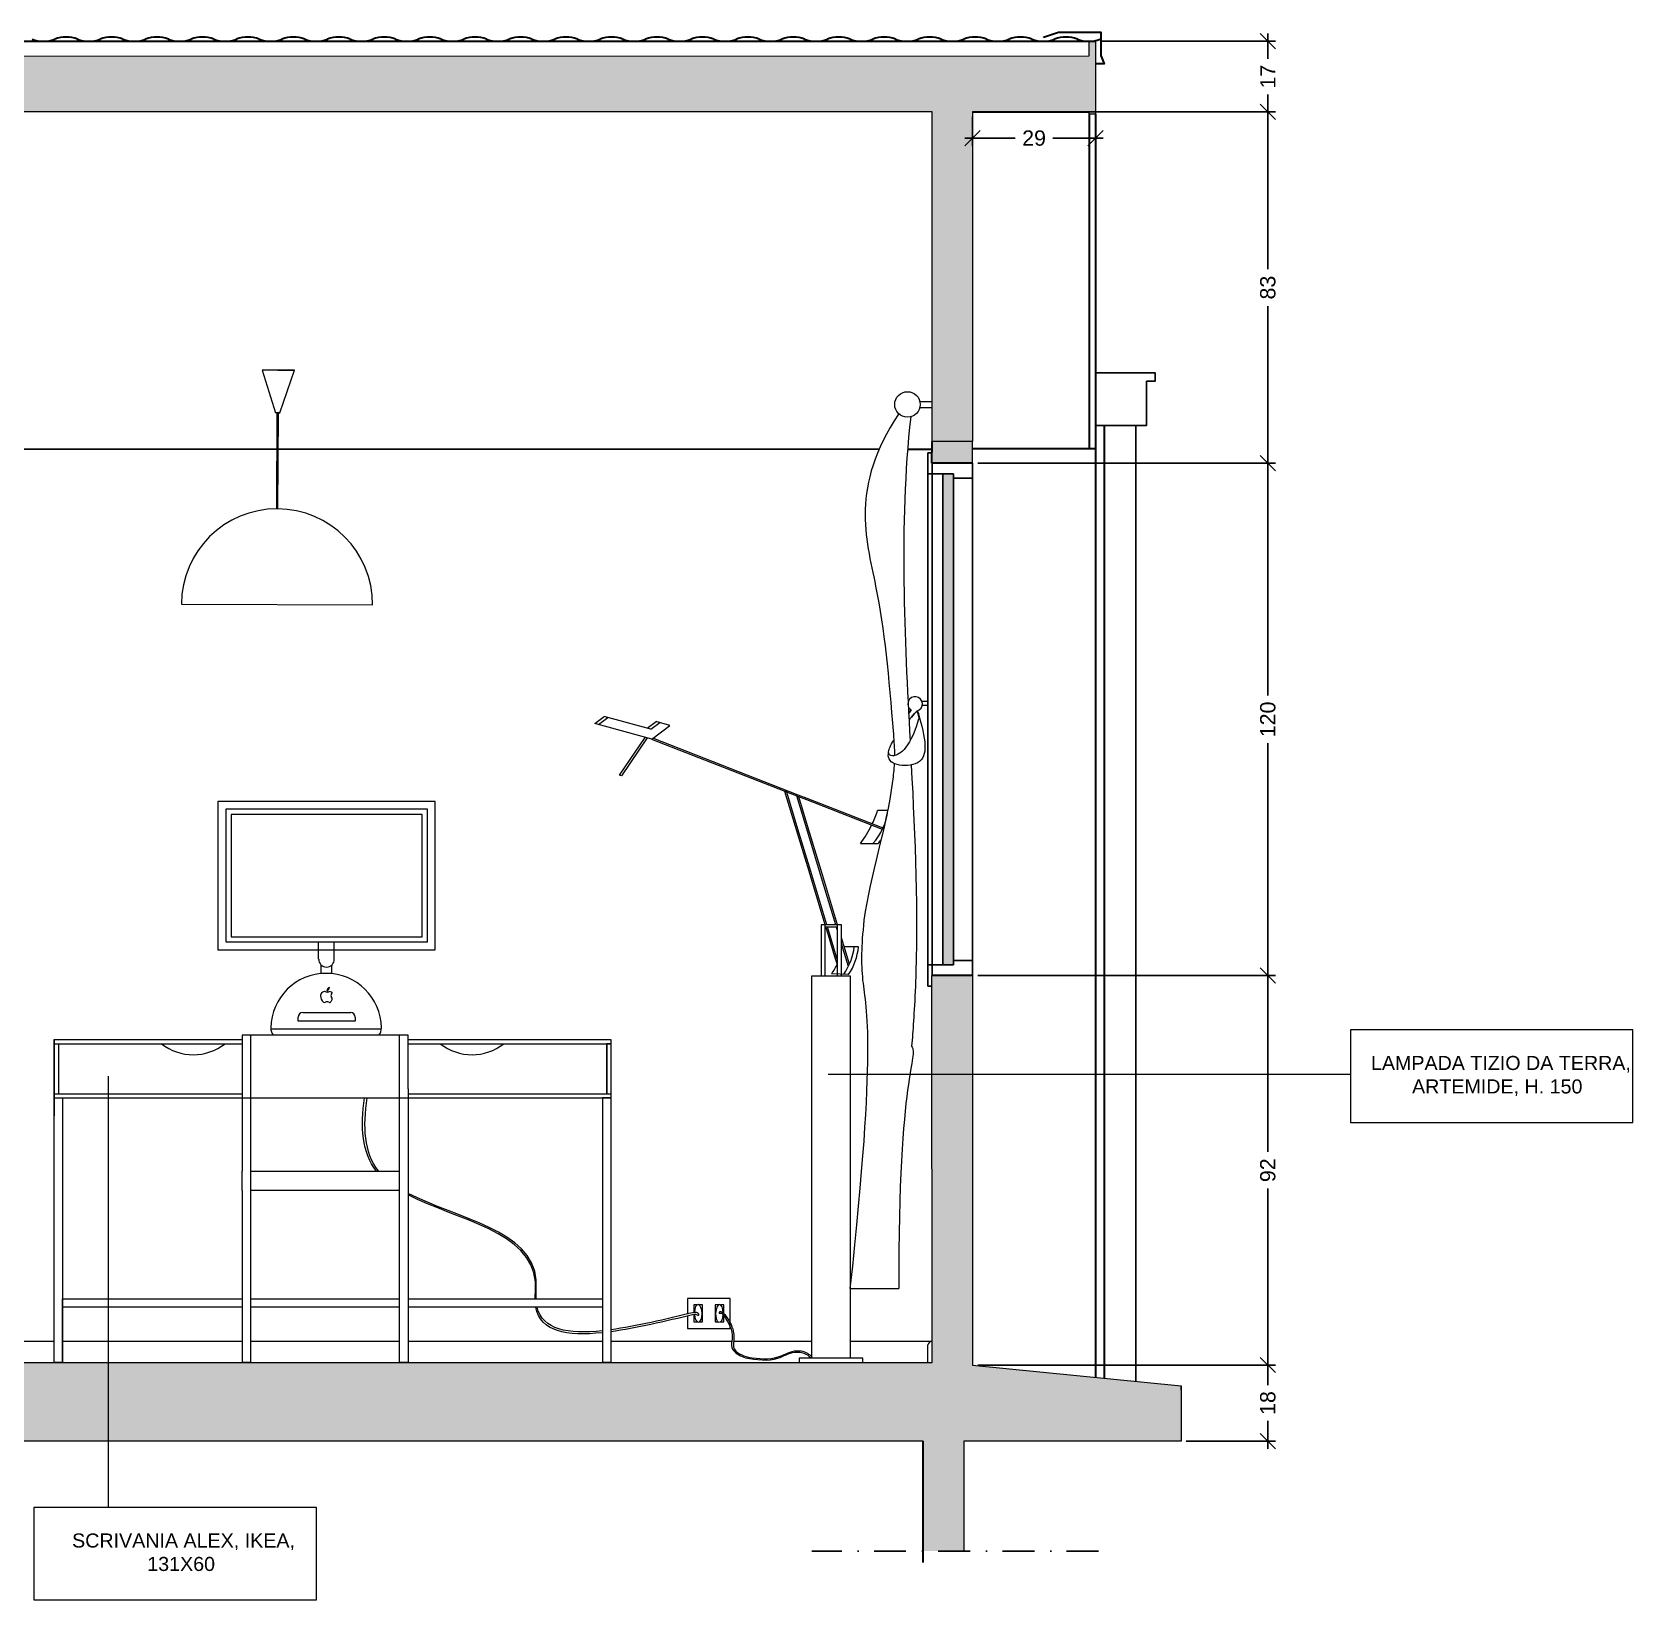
# Model space of a CAD drawing. Header units: inches. Extents: x 510 to 1880, y -819 to 1123.
# Drawn here: x 1503.7 to 1880.4, y -731.8 to -362.9 of the extents above; entities that cross this region are included whole.
import ezdxf

# ---------------------------------------------------------------- set-up
doc = ezdxf.new("R2010")
doc.units = ezdxf.units.IN
doc.header["$MEASUREMENT"] = 0
doc.linetypes.add('DASHDOT', pattern=[1, 0.5, -0.25, 0, -0.25])
for name, color, linetype, lineweight in [('A-ANNO-DIMS', 3, 'Continuous', 18), ('A-ANNO-SYMB', 3, 'Continuous', 18), ('A-DETL-MBND', 3, 'Continuous', 18), ('A-ELEV-MBE2', 4, 'Continuous', 25), ('A-FURN', 8, 'Continuous', 18), ('A-SECT-MCUT', 7, 'Continuous', 35)]:
    doc.layers.add(name, color=color, linetype=linetype, lineweight=lineweight)
doc.layers.add('MURATURA', color=170, linetype='Continuous')
doc.layers.add('TRATTEGGIO', color=32, linetype='Continuous')
doc.styles.add('ARIAL', font='Arial.ttf')
doc.styles.get("Standard").update_dxf_attribs({"font": 'Arial.ttf'})
doc.dimstyles.new('TICK_36', dxfattribs={"dimtxt": 3.6, "dimasz": 3.6, "dimexe": 1.8, "dimexo": 1.2, "dimgap": 1.8, "dimtad": 0, "dimdec": 0, "dimzin": 0, "dimdsep": 46, "dimtxsty": 'ARIAL', "dimblk": 'OBLIQUE', "dimcen": 1.8, "dimdle": 1.8, "dimclrd": 256, "dimclrt": 256, "dimadec": 0, "dimazin": 0, "dimtfac": 1, "dimtdec": 0, "dimtmove": 1, "dimatfit": 3, "dimldrblk": 'OPEN90', "dimfxl": 1, "dimtfill": 1, "dimtolj": 1, "dimtzin": 0, "dimarcsym": 0})

# ---------------------------------------------------------------- blocks, each defined once
blk = doc.blocks.new('_Oblique')
at = {"color": 0, "linetype": 'ByBlock', "lineweight": -2}
blk.add_line((-0.5, -0.5), (0.5, 0.5), dxfattribs=at)
blk = doc.blocks.new('*D43')
at = {"layer": 'A-ANNO-DIMS', "color": 0, "lineweight": -2, "transparency": 16777216}
for p, q in [((1726.22, -676.54), (1796.28, -676.54)), ((1775.26, -694.44), (1796.28, -694.44))]:
    blk.add_line(p, q, dxfattribs=at)
at = {"layer": 'A-ANNO-DIMS', "lineweight": -2, "transparency": 16777216}
for p, q in [((1794.48, -674.74), (1794.48, -681.28)), ((1794.48, -696.24), (1794.48, -689.7))]:
    blk.add_line(p, q, dxfattribs=at)
at = {"layer": 'Defpoints', "color": 0, "transparency": 16777216}
for p in [(1725.02, -676.54), (1794.48, -676.54), (1774.06, -694.44)]:
    blk.add_point(p, dxfattribs=at)
at = {"layer": 'A-ANNO-DIMS', "lineweight": -2, "transparency": 16777216, "xscale": 3.6, "yscale": 3.6, "zscale": 3.6}
for p, rotation in [((1794.48, -676.54), 90), ((1794.48, -694.44), 270)]:
    blk.add_blockref('_Oblique', p, dxfattribs=dict(at, rotation=rotation))
at = {"layer": 'A-ANNO-DIMS', "transparency": 16777216, "insert": (1794.48, -685.49), "char_height": 3.6, "attachment_point": 5, "rotation": 90, "style": 'ARIAL', "bg_fill": 3, "box_fill_scale": 1.25, "bg_fill_color": 256, "bg_fill_true_color": 13158600, "bg_fill_transparency": 0}
blk.add_mtext('\\A1;18', dxfattribs=at)
blk = doc.blocks.new('_Open90')
at = {"color": 0, "linetype": 'ByBlock', "lineweight": -2}
for p, q in [((0, 0), (-1, 0)), ((-0.5, 0.5), (0, 0)), ((0, 0), (-0.5, -0.5))]:
    blk.add_line(p, q, dxfattribs=at)
blk = doc.blocks.new('*D44')
at = {"layer": 'A-ANNO-DIMS', "lineweight": -2, "transparency": 16777216}
for p, q in [((1794.48, -583.08), (1794.48, -626.38)), ((1794.48, -678.34), (1794.48, -635.04))]:
    blk.add_line(p, q, dxfattribs=at)
at = {"layer": 'A-ANNO-DIMS', "color": 0, "lineweight": -2, "transparency": 16777216}
for p, q in [((1726.22, -584.88), (1796.28, -584.88)), ((1726.22, -676.54), (1796.28, -676.54))]:
    blk.add_line(p, q, dxfattribs=at)
at = {"layer": 'Defpoints', "color": 0, "transparency": 16777216}
for p in [(1725.02, -584.88), (1794.48, -584.88), (1725.02, -676.54)]:
    blk.add_point(p, dxfattribs=at)
at = {"layer": 'A-ANNO-DIMS', "lineweight": -2, "transparency": 16777216, "xscale": 3.6, "yscale": 3.6, "zscale": 3.6}
for p, rotation in [((1794.48, -584.88), 90), ((1794.48, -676.54), 270)]:
    blk.add_blockref('_Oblique', p, dxfattribs=dict(at, rotation=rotation))
at = {"layer": 'A-ANNO-DIMS', "transparency": 16777216, "insert": (1794.48, -630.71), "char_height": 3.6, "attachment_point": 5, "rotation": 90, "style": 'ARIAL', "bg_fill": 3, "box_fill_scale": 1.25, "bg_fill_color": 256, "bg_fill_true_color": 13158600, "bg_fill_transparency": 0}
blk.add_mtext('\\A1;92', dxfattribs=at)
blk = doc.blocks.new('*D45')
at = {"layer": 'A-ANNO-DIMS', "lineweight": -2, "transparency": 16777216}
for p, q in [((1794.48, -462.59), (1794.48, -519.03)), ((1794.48, -586.68), (1794.48, -530.24))]:
    blk.add_line(p, q, dxfattribs=at)
at = {"layer": 'A-ANNO-DIMS', "color": 0, "lineweight": -2, "transparency": 16777216}
for p, q in [((1726.22, -464.39), (1796.28, -464.39)), ((1726.22, -584.88), (1796.28, -584.88))]:
    blk.add_line(p, q, dxfattribs=at)
at = {"layer": 'Defpoints', "color": 0, "transparency": 16777216}
for p in [(1725.02, -464.39), (1725.02, -584.88), (1794.48, -584.88)]:
    blk.add_point(p, dxfattribs=at)
at = {"layer": 'A-ANNO-DIMS', "lineweight": -2, "transparency": 16777216, "xscale": 3.6, "yscale": 3.6, "zscale": 3.6}
for p, rotation in [((1794.48, -464.39), 90), ((1794.48, -584.88), 270)]:
    blk.add_blockref('_Oblique', p, dxfattribs=dict(at, rotation=rotation))
at = {"layer": 'A-ANNO-DIMS', "transparency": 16777216, "insert": (1794.48, -524.64), "char_height": 3.6, "attachment_point": 5, "rotation": 90, "style": 'ARIAL', "bg_fill": 3, "box_fill_scale": 1.25, "bg_fill_color": 256, "bg_fill_true_color": 13158600, "bg_fill_transparency": 0}
blk.add_mtext('\\A1;120', dxfattribs=at)
blk = doc.blocks.new('*D46')
at = {"layer": 'A-ANNO-DIMS', "lineweight": -2, "transparency": 16777216}
for p, q in [((1794.48, -379.91), (1794.48, -418.7)), ((1794.48, -466.19), (1794.48, -427.41))]:
    blk.add_line(p, q, dxfattribs=at)
at = {"layer": 'A-ANNO-DIMS', "color": 0, "lineweight": -2, "transparency": 16777216}
for p, q in [((1726.22, -381.71), (1796.28, -381.71)), ((1726.22, -464.39), (1796.28, -464.39))]:
    blk.add_line(p, q, dxfattribs=at)
at = {"layer": 'Defpoints', "color": 0, "transparency": 16777216}
for p in [(1725.02, -381.71), (1794.48, -381.71), (1725.02, -464.39)]:
    blk.add_point(p, dxfattribs=at)
at = {"layer": 'A-ANNO-DIMS', "lineweight": -2, "transparency": 16777216, "xscale": 3.6, "yscale": 3.6, "zscale": 3.6}
for p, rotation in [((1794.48, -381.71), 90), ((1794.48, -464.39), 270)]:
    blk.add_blockref('_Oblique', p, dxfattribs=dict(at, rotation=rotation))
at = {"layer": 'A-ANNO-DIMS', "transparency": 16777216, "insert": (1794.48, -423.05), "char_height": 3.6, "attachment_point": 5, "rotation": 90, "style": 'ARIAL', "bg_fill": 3, "box_fill_scale": 1.25, "bg_fill_color": 256, "bg_fill_true_color": 13158600, "bg_fill_transparency": 0}
blk.add_mtext('\\A1;83', dxfattribs=at)
blk = doc.blocks.new('*D47')
at = {"layer": 'A-ANNO-DIMS', "color": 0, "lineweight": -2, "transparency": 16777216}
for p, q in [((1755.14, -365.1), (1796.28, -365.1)), ((1755.14, -381.71), (1796.28, -381.71))]:
    blk.add_line(p, q, dxfattribs=at)
at = {"layer": 'A-ANNO-DIMS', "lineweight": -2, "transparency": 16777216}
for p, q in [((1794.48, -363.3), (1794.48, -369.2)), ((1794.48, -383.51), (1794.48, -377.61))]:
    blk.add_line(p, q, dxfattribs=at)
at = {"layer": 'Defpoints', "color": 0, "transparency": 16777216}
for p in [(1753.94, -365.1), (1794.48, -365.1), (1753.94, -381.71)]:
    blk.add_point(p, dxfattribs=at)
at = {"layer": 'A-ANNO-DIMS', "lineweight": -2, "transparency": 16777216, "xscale": 3.6, "yscale": 3.6, "zscale": 3.6}
for p, rotation in [((1794.48, -365.1), 90), ((1794.48, -381.71), 270)]:
    blk.add_blockref('_Oblique', p, dxfattribs=dict(at, rotation=rotation))
at = {"layer": 'A-ANNO-DIMS', "transparency": 16777216, "insert": (1794.48, -373.41), "char_height": 3.6, "attachment_point": 5, "rotation": 90, "style": 'ARIAL', "bg_fill": 3, "box_fill_scale": 1.25, "bg_fill_color": 256, "bg_fill_true_color": 13158600, "bg_fill_transparency": 0}
blk.add_mtext('\\A1;17', dxfattribs=at)
blk = doc.blocks.new('*D48')
at = {"layer": 'A-ANNO-DIMS', "color": 0, "lineweight": -2, "transparency": 16777216}
for p, q in [((1725.02, -382.91), (1725.02, -389.69)), ((1753.94, -383.41), (1753.94, -389.69))]:
    blk.add_line(p, q, dxfattribs=at)
at = {"layer": 'A-ANNO-DIMS', "lineweight": -2, "transparency": 16777216}
for p, q in [((1723.22, -387.89), (1735.05, -387.89)), ((1755.74, -387.89), (1743.91, -387.89))]:
    blk.add_line(p, q, dxfattribs=at)
at = {"layer": 'Defpoints', "color": 0, "transparency": 16777216}
for p in [(1725.02, -381.71), (1753.94, -382.21), (1725.02, -387.89)]:
    blk.add_point(p, dxfattribs=at)
at = {"layer": 'A-ANNO-DIMS', "lineweight": -2, "transparency": 16777216, "xscale": 3.6, "yscale": 3.6, "zscale": 3.6, "rotation": 180}
blk.add_blockref('_Oblique', (1725.02, -387.89), dxfattribs=at)
at = {"layer": 'A-ANNO-DIMS', "lineweight": -2, "transparency": 16777216, "xscale": 3.6, "yscale": 3.6, "zscale": 3.6}
blk.add_blockref('_Oblique', (1753.94, -387.89), dxfattribs=at)
at = {"layer": 'A-ANNO-DIMS', "transparency": 16777216, "insert": (1739.48, -387.89), "char_height": 3.6, "attachment_point": 5, "style": 'ARIAL', "bg_fill": 3, "box_fill_scale": 1.25, "bg_fill_color": 256, "bg_fill_true_color": 13158600, "bg_fill_transparency": 0}
blk.add_mtext('\\A1;29', dxfattribs=at)

msp = doc.modelspace()

# ---------------------------------------------------------------- hatches: boundary and pattern name
h = msp.add_hatch()
h.set_pattern_fill('AR-SAND', color=5)
h.set_pattern_definition([(37.5, (877.6604, -1028.5724), (-0.0629934, 1.9268238), [0, -1.52, 0, -1.7, 0, -1.625]), (7.5, (877.6604, -1028.5724), (1.769777, 2.822146), [0, -0.82, 0, -1.37, 0, -0.525]), (327.5, (876.4304, -1028.5724), (3.114142, 0.005659), [0, -0.5, 0, -1.8, 0, -2.35]), (317.5, (876.4304, -1028.5724), (3.0061266, 0.8776756), [0, -0.25, 0, -1.18, 0, -1.35])])
h.paths.add_polyline_path([(1718, -466.89), (1720.52, -466.89), (1720.52, -467.89), (1720.52, -581.38), (1720.52, -582.38), (1718, -582.38)])
at = {"layer": 'A-DETL-MBND'}
h = msp.add_hatch(color=5, dxfattribs=at)
h.dxf.hatch_style = 1
h.paths.add_polyline_path([(1725.02, -459.27), (1715.51, -459.27), (1715.41, -464.39), (1725.02, -464.39)])
at = {"layer": 'MURATURA'}
h = msp.add_hatch(color=5, dxfattribs=at)
h.dxf.hatch_style = 1
h.paths.add_polyline_path([(1753.94, -365.1), (1752.44, -365.1), (1752.44, -368.5), (1285.11, -368.63), (1285.11, -381.71), (1305.36, -381.71), (1305.36, -675.94), (1285.11, -675.94), (1285.11, -694.46), (1713.41, -694.46), (1713.41, -720.32), (1722.92, -720.32), (1722.92, -694.46), (1774.06, -694.44), (1774.06, -681.44), (1725.02, -676.54), (1725.02, -584.88), (1715.41, -584.89), (1715.51, -675.94), (1592.2, -675.94), (1592.2, -675.95), (1590.19, -675.95), (1555.2, -675.95), (1555.2, -675.95), (1553.2, -675.95), (1315.86, -675.94), (1315.86, -381.71), (1380.05, -381.71), (1715.51, -381.71), (1715.51, -459.27), (1725.02, -459.27), (1725.02, -381.71), (1752.44, -381.71), (1752.44, -382.21), (1753.94, -382.21)])

# ---------------------------------------------------------------- linework, layer by layer
at = {"color": 2}
for p, q in [((1715.51, -582.38), (1714.51, -582.38)), ((1714.51, -582.38), (1714.51, -587.38)), ((1715.51, -587.38), (1714.51, -587.38))]:
    msp.add_line(p, q, dxfattribs=at)
for p, q in [((1508.92, -675.94), (1510.92, -675.94)), ((1553.2, -675.95), (1555.2, -675.95)), ((1592.2, -675.95), (1590.19, -675.95)), ((1637.92, -675.94), (1639.92, -675.94))]:
    msp.add_line(p, q)
at = {"color": 252}
for points in [[(1709.97, -523.29), (1710.16, -523), (1710.35, -522.72), (1710.55, -522.42)], [(1710.05, -524.77), (1710.15, -524.65), (1710.25, -524.54), (1711.95, -522.65)], [(1711.95, -522.69), (1711.96, -522.69), (1711.96, -522.68), (1711.96, -522.68)], [(1711.99, -522.64), (1712.12, -523.1), (1712.25, -523.56), (1712.35, -524.02)], [(1712.03, -522.63), (1712.18, -523.09), (1712.33, -523.56), (1712.47, -524.02)]]:
    msp.add_open_spline(points, degree=3, dxfattribs=at)
at = {"layer": 'A-ANNO-SYMB', "color": 3}
msp.add_line((1521.71, -710.04), (1521.71, -608.57), dxfattribs=at)
at = {"layer": 'A-ANNO-SYMB', "color": 6}
for points in [[(1813.94, -619.47), (1880.39, -619.47), (1880.39, -597.69), (1813.94, -597.69)], [(1504.16, -731.82), (1570.62, -731.82), (1570.62, -710.04), (1504.16, -710.04)]]:
    msp.add_lwpolyline(points, close=True, dxfattribs=at)
at = {"layer": 'A-DETL-MBND', "color": 0}
msp.add_line((1774.06, -682.45), (1774.06, -681.44), dxfattribs=at)
at = {"layer": 'A-DETL-MBND', "color": 1}
for points in [[(1285.25, -368.63), (1752.44, -368.5), (1752.44, -365.1), (1753.94, -365.1), (1753.94, -382.21), (1752.44, -382.21), (1752.44, -381.71), (1725.02, -381.71), (1725.02, -459.27), (1715.51, -459.27), (1715.41, -464.39), (1725.02, -464.39), (1725.02, -459.27), (1715.51, -459.27), (1715.51, -381.71), (1380.05, -381.71)], [(1315.86, -675.94), (1715.51, -675.94), (1715.51, -675.94), (1715.41, -584.89), (1725.02, -584.88), (1725.02, -676.54), (1774.06, -681.44), (1774.06, -694.44), (1722.92, -694.46), (1722.92, -720.32)], [(1713.41, -720.32), (1713.41, -694.46), (1285.11, -694.46)]]:
    msp.add_lwpolyline(points, dxfattribs=at)
at = {"layer": 'A-DETL-MBND', "color": 0}
msp.add_lwpolyline([(1716.51, -459.27), (1715.51, -459.27)], dxfattribs=at)
at = {"layer": 'A-ELEV-MBE2', "color": 2}
for p, q in [((1715.51, -461.89), (1714.51, -461.89)), ((1714.51, -461.89), (1714.51, -466.89)), ((1714.51, -466.89), (1715.51, -466.89)), ((1714.51, -524.02), (1714.51, -466.89)), ((1715.51, -464.39), (1715.51, -584.88)), ((1725.02, -464.39), (1725.02, -584.88)), ((1714.51, -582.38), (1714.51, -524.02))]:
    msp.add_line(p, q, dxfattribs=at)
at = {"layer": 'A-ELEV-MBE2', "color": 6}
for p, q in [((1715.51, -466.89), (1720.52, -466.89)), ((1718, -466.89), (1718, -582.38)), ((1720.52, -466.89), (1720.52, -467.89)), ((1720.52, -467.89), (1725.02, -467.9)), ((1720.52, -467.89), (1720.52, -581.38)), ((1715.51, -582.38), (1720.52, -582.38)), ((1720.52, -582.38), (1720.52, -581.38)), ((1720.52, -581.38), (1725.02, -581.38))]:
    msp.add_line(p, q, dxfattribs=at)
for points in [[(1753.94, -443.08), (1767.95, -443.08), (1767.95, -445.09), (1765.95, -445.09), (1765.95, -455.47), (1753.94, -455.47)], [(1763.45, -680.38), (1763.45, -455.47)]]:
    msp.add_lwpolyline(points, dxfattribs=at)
at = {"layer": 'A-FURN', "color": 252}
for p, q in [((1565.45, -442.51), (1557.9, -442.49)), ((1557.9, -442.49), (1561.01, -452.49)), ((1561.57, -442.5), (1565.45, -442.51)), ((1562.05, -452.5), (1565.45, -442.51)), ((1561.53, -452.5), (1561.01, -452.49)), ((1561.29, -475.1), (1561.38, -452.5)), ((1561.53, -452.5), (1562.05, -452.5)), ((1562.05, -452.5), (1561.53, -452.5)), ((1561.59, -475.1), (1561.68, -452.5)), ((1538.86, -497.52), (1583.86, -497.68)), ((1713.07, -520.34), (1714.51, -520.34)), ((1714.51, -521.34), (1713.17, -521.34)), ((1636.14, -525.63), (1638.33, -523.99)), ((1649.51, -529.27), (1636.14, -525.63)), ((1636.97, -525.86), (1639.16, -524.21)), ((1649.28, -526.97), (1638.33, -523.99)), ((1648.45, -526.74), (1650.58, -525.14)), ((1649.28, -526.97), (1651.39, -525.38)), ((1649.51, -529.27), (1653.75, -526.09)), ((1653.75, -526.09), (1650.58, -525.14)), ((1641.95, -537.73), (1648.01, -528.87)), ((1648.47, -528.99), (1642.42, -537.89)), ((1684.12, -542.84), (1649.57, -529.35)), ((1684.01, -542.43), (1649.8, -529.07)), ((1642.42, -537.89), (1641.95, -537.73)), ((1685.01, -555.25), (1680.87, -541.57)), ((1683.93, -550.5), (1681.28, -541.73)), ((1686.23, -551.19), (1683.65, -542.66)), ((1686.11, -543.25), (1684.01, -542.43)), ((1686.44, -550.5), (1684.12, -542.84)), ((1686.01, -543.58), (1684.14, -542.85)), ((1703.8, -550.51), (1686.01, -543.58)), ((1703.94, -550.21), (1686.11, -543.25)), ((1705.1, -546.07), (1702.67, -546.07)), ((1686.94, -560.46), (1683.93, -550.5)), ((1689.24, -561.12), (1686.23, -551.19)), ((1689.68, -561.25), (1686.44, -550.5)), ((1686.55, -560.35), (1685.01, -555.25)), ((1698.61, -553.87), (1702.8, -553.86)), ((1686.96, -561.7), (1686.55, -560.35)), ((1690.02, -570.63), (1686.94, -560.46)), ((1692.81, -572.94), (1689.24, -561.12)), ((1690.36, -572.95), (1686.96, -561.7)), ((1693.22, -572.96), (1689.68, -561.25)), ((1690.72, -572.94), (1690.02, -570.63)), ((1689.36, -572.94), (1689.36, -584.94)), ((1693.18, -572.94), (1689.36, -572.94)), ((1690.36, -582.94), (1690.36, -572.95)), ((1690.36, -573.44), (1693.18, -573.44)), ((1691.1, -575.39), (1690.51, -573.44)), ((1693.03, -580.59), (1690.87, -573.44)), ((1692.64, -580.48), (1691.1, -575.39)), ((1693.18, -574.14), (1692.97, -573.44)), ((1693.04, -572.94), (1693.04, -572.94)), ((1694.18, -572.94), (1693.18, -572.94)), ((1693.18, -572.94), (1693.18, -584.94)), ((1694.18, -584.94), (1694.18, -572.94)), ((1694.18, -572.94), (1694.18, -572.94)), ((1696.05, -582.22), (1694.18, -576.03)), ((1695.79, -582.77), (1694.18, -577.45)), ((1694.39, -578.16), (1694.27, -578.16)), ((1698.16, -578.16), (1694.82, -578.16)), ((1690.36, -584.94), (1690.36, -582.94)), ((1693.18, -582.13), (1692.64, -580.48)), ((1693.18, -581.07), (1693.03, -580.59)), ((1687.18, -585.84), (1687.18, -584.94)), ((1687.18, -584.94), (1696.18, -584.94)), ((1687.18, -660.94), (1687.18, -585.84)), ((1695.85, -584.66), (1691.85, -584.47)), ((1696.18, -584.94), (1696.18, -660.94)), ((1508.92, -599.94), (1553.2, -599.94)), ((1508.92, -675.94), (1508.92, -599.94)), ((1508.92, -599.94), (1508.92, -617.94)), ((1508.92, -599.94), (1508.92, -600.94)), ((1508.92, -600.94), (1553.2, -600.94)), ((1509.91, -600.94), (1509.91, -612.71)), ((1509.91, -600.94), (1553.2, -600.94)), ((1534.16, -600.94), (1549.16, -600.94)), ((1592.2, -598.95), (1553.2, -598.95)), ((1553.2, -598.95), (1553.2, -611.58)), ((1555.2, -635.46), (1555.2, -598.95)), ((1590.19, -635.46), (1590.19, -598.95)), ((1592.2, -611.58), (1592.2, -598.95)), ((1592.2, -599.94), (1639.92, -599.94)), ((1592.2, -600.94), (1639.92, -600.94)), ((1639.92, -600.94), (1638.92, -600.94)), ((1638.92, -600.94), (1638.92, -612.71)), ((1638.92, -612.71), (1638.92, -600.94)), ((1639.92, -599.94), (1639.92, -599.94)), ((1639.92, -599.94), (1639.92, -675.94)), ((1508.92, -613.71), (1508.92, -612.71)), ((1508.92, -612.71), (1553.2, -612.71)), ((1508.92, -613.71), (1639.92, -613.71)), ((1508.92, -613.71), (1510.92, -613.71)), ((1510.92, -613.71), (1510.92, -675.94)), ((1553.2, -611.58), (1553.2, -630.95)), ((1555.2, -630.95), (1555.2, -611.58)), ((1590.19, -630.95), (1590.19, -611.58)), ((1592.2, -611.58), (1592.2, -630.95)), ((1592.2, -612.71), (1639.92, -612.71)), ((1639.92, -613.71), (1637.92, -613.71)), ((1637.92, -613.71), (1637.92, -675.94)), ((1553.2, -635.46), (1553.2, -630.95)), ((1555.2, -630.95), (1590.19, -630.95)), ((1592.2, -630.95), (1592.2, -635.46)), ((1553.2, -635.46), (1553.2, -675.95)), ((1590.19, -635.46), (1555.2, -635.46)), ((1555.2, -675.95), (1555.2, -635.46)), ((1590.19, -675.95), (1590.19, -635.46)), ((1592.2, -635.46), (1592.2, -675.95)), ((1696.17, -658.55), (1707.68, -658.55)), ((1510.92, -675.94), (1510.92, -660.94)), ((1510.92, -660.94), (1553.2, -660.94)), ((1555.2, -660.94), (1590.19, -660.94)), ((1592.2, -660.94), (1637.92, -660.94)), ((1659.46, -662.41), (1659.46, -664.18)), ((1660.16, -662.41), (1659.46, -662.41)), ((1661.46, -662.41), (1660.68, -662.41)), ((1661.46, -666.41), (1661.46, -662.41)), ((1664.46, -662.41), (1664.46, -666.41)), ((1665.24, -662.41), (1664.46, -662.41)), ((1666.46, -662.41), (1665.75, -662.41)), ((1666.46, -664.37), (1666.46, -662.41)), ((1687.18, -674.94), (1687.18, -660.94)), ((1696.18, -660.94), (1696.18, -674.94)), ((1553.2, -662.94), (1510.92, -662.94)), ((1590.19, -662.94), (1555.2, -662.94)), ((1637.92, -662.94), (1592.2, -662.94)), ((1659.46, -664.65), (1659.46, -666.41)), ((1659.46, -666.41), (1660.24, -666.41)), ((1660.76, -666.41), (1661.46, -666.41)), ((1664.46, -666.41), (1665.16, -666.41)), ((1665.68, -666.41), (1666.46, -666.41)), ((1666.46, -666.41), (1666.46, -664.89)), ((1489.86, -670.94), (1508.92, -670.94)), ((1510.92, -670.94), (1553.2, -670.94)), ((1555.2, -670.94), (1590.19, -670.94)), ((1592.2, -670.94), (1637.92, -670.94)), ((1639.92, -670.94), (1668.37, -670.94)), ((1668.78, -670.94), (1687.18, -670.94)), ((1696.18, -670.94), (1715.51, -670.94)), ((1714.51, -675.94), (1714.51, -671.78)), ((1687.18, -674.94), (1684.18, -674.94)), ((1684.18, -674.94), (1684.18, -675.94)), ((1684.18, -675.94), (1696.18, -675.94)), ((1696.18, -674.94), (1687.18, -674.94)), ((1699.18, -674.94), (1696.18, -674.94)), ((1696.18, -675.94), (1699.18, -675.94)), ((1699.18, -675.94), (1699.18, -674.94))]:
    msp.add_line(p, q, dxfattribs=at)
at = {"layer": 'A-FURN', "color": 3}
for p, q in [((1571.15, -581.07), (1571.15, -576.99)), ((1574.84, -581.07), (1574.84, -576.99)), ((1571.77, -584.43), (1571.77, -582.44)), ((1574.23, -584.45), (1574.23, -582.44)), ((1566.33, -595.67), (1566.33, -594.7)), ((1567.4, -593.63), (1578.69, -593.63)), ((1579.77, -594.7), (1579.77, -595.67)), ((1559.88, -597.41), (1585.93, -597.41)), ((1579.77, -595.67), (1566.33, -595.67))]:
    msp.add_line(p, q, dxfattribs=at)
at = {"layer": 'A-FURN'}
msp.add_line((1637.92, -660.94), (1637.92, -662.94), dxfattribs=at)
at = {"layer": 'A-FURN', "color": 6}
for points in [[(1715.51, -451.32), (1712.59, -451.32)], [(1712.62, -449.86), (1715.51, -449.86)]]:
    msp.add_lwpolyline(points, dxfattribs=at)
at = {"layer": 'A-FURN', "color": 3}
msp.add_lwpolyline([(1573, -578.83), (1598.57, -578.83), (1598.57, -543.94), (1547.47, -543.94), (1547.47, -578.83), (1573, -578.83)], dxfattribs=at)
for points in [[(1549.31, -576.99), (1596.73, -576.99), (1596.73, -545.78), (1549.31, -545.78)], [(1550.54, -575.76), (1595.5, -575.76), (1595.5, -547.01), (1550.54, -547.01)]]:
    msp.add_lwpolyline(points, close=True, dxfattribs=at)
at = {"layer": 'A-FURN', "color": 252}
for points in [[(1657.96, -667.91), (1667.96, -667.91), (1667.96, -660.91), (1657.96, -660.91), (1657.96, -663.79)], [(1657.96, -663.79), (1657.96, -664.54)], [(1657.96, -665.01), (1657.96, -667.91)]]:
    msp.add_lwpolyline(points, dxfattribs=at)
at = {"layer": 'A-FURN', "color": 6}
msp.add_circle((1709.69, -450.54), 3, dxfattribs=at)
at = {"layer": 'A-FURN', "color": 252}
msp.add_circle((1681.1, -541.47), 0.0543, dxfattribs=at)
for centre, radius, start, end in [((1561.36, -497.6), 22.5, 359.7882, 179.7882), ((1711.49, -521), 1.71, 285.516, 236.3552), ((1676.69, -537.5), 27.36, 334.6211, 341.746), ((1691.21, -544.4), 14, 317.4193, 353.1491), ((1676.69, -537.5), 27.36, 323.247, 333.9273), ((1692.14, -544.79), 14, 319.6069, 323.9889), ((1680.38, -576.47), 14, 350.3944, 353.068), ((1683.29, -576.47), 14, 324.4622, 353.068), ((1684.22, -576.87), 14, 326.1782, 354.7139), ((1680.38, -576.47), 14, 325.0935, 336.139), ((1541.66, -591.37), 12.16, 231.9139, 308.0861), ((1607.24, -591.37), 12.16, 231.9139, 308.0861), ((1659.7, -665.51), 0.893, 50.6607, 105.7636), ((1659.56, -665.85), 1.7, 58.1955, 90), ((1660.38, -664.62), 0.229, 241.0781, 69.3492), ((1665.63, -664.24), 0.24, 80.8795, 224.1851), ((1665.63, -665.36), 0.962, 42.4862, 100.3466), ((1665.43, -665.89), 1.9, 60.6549, 82.6282), ((1715.51, -671.96), 1.01, 90, 170.2405)]:
    msp.add_arc(centre, radius, start, end, dxfattribs=at)
at = {"layer": 'A-FURN', "color": 3}
for centre, radius, start, end in [((1573, -581.07), 1.84, 180, 0), ((1572.91, -597.41), 13.02, 0.8343, 179.1657), ((1572.55, -589.64), 0.954, 80.2574, 184.2037), ((1573.41, -589.71), 1.82, 178.6935, 231.9072), ((1572.53, -590.92), 0.325, 221.7722, 309.7696), ((1573.13, -587.84), 0.954, 243.9672, 295.5074), ((1573.14, -592.04), 0.954, 66.1326, 114.9269), ((1574.01, -588.58), 0.954, 110.7422, 174.2805), ((1572.72, -587.59), 0.954, 290.7422, 354.2805), ((1573.75, -590.92), 0.325, 228.2601, 339.8029), ((1573.72, -589.64), 0.954, 48.0163, 101.0108), ((1575, -589.64), 0.954, 131.9837, 228.0163), ((1572.52, -589.93), 1.89, 324.2886, 347.1901), ((1567.4, -594.7), 1.07, 90, 180), ((1578.69, -594.7), 1.07, 0, 90), ((1562.57, -597.26), 2.69, 179.1657, 219.1511), ((1583.24, -597.26), 2.69, 320.8489, 0.8343)]:
    msp.add_arc(centre, radius, start, end, dxfattribs=at)
at = {"layer": 'A-FURN', "color": 252}
for centre, major_axis in [((1660.46, -664.41), (0.05, -2.09)), ((1665.46, -664.41), (0.05, 2.09))]:
    msp.add_ellipse(centre, major_axis=major_axis, ratio=0.429278, start_param=4.806767, end_param=10.862666, dxfattribs=at)
for points, knots in [([(1707.55, -452.83), (1696.22, -470.1), (1703.2, -492.21), (1705.4, -515.42), (1706.63, -531.43), (1706.63, -533.16)], [0, 0, 0, 0, 48.4234, 92.114076, 97.24191, 97.24191, 97.24191, 97.24191]), ([(1712.47, -524.02), (1714.21, -530.14), (1714.76, -535.66), (1705.71, -535.58), (1705, -533.45), (1705.26, -532.25)], [3.552311, 3.552311, 3.552311, 3.552311, 14.097571, 18.856827, 24.01992, 24.01992, 24.01992, 24.01992]), ([(1712.35, -524.02), (1712.47, -524.02), (1710.28, -531.91), (1706.08, -533.84), (1705.26, -532.85), (1705.26, -532.25)], [9.035341, 9.035341, 9.035341, 9.035341, 9.37694, 15.375153, 18.494126, 18.494126, 18.494126, 18.494126]), ([(1706.57, -535.03), (1706.49, -536.42), (1705.14, -549.28), (1700.94, -561), (1699.46, -571.84)], [99.081351, 99.081351, 99.081351, 99.081351, 103.152597, 136.432443, 136.432443, 136.432443, 136.432443]), ([(1585.31, -630.95), (1585.29, -630.93), (1581.78, -626.56), (1581.57, -620.44), (1582.57, -613.71)], [87.153658, 87.153658, 87.153658, 87.153658, 87.262375, 105.854373, 105.854373, 105.854373, 105.854373]), ([(1622.31, -660.94), (1622.27, -659.56), (1623.68, -645.01), (1603.63, -642.13), (1592.2, -636.15)], [37.817072, 37.817072, 37.817072, 37.817072, 42.146542, 78.296213, 78.296213, 78.296213, 78.296213]), ([(1622.11, -660.94), (1622.11, -659.67), (1623.27, -645.42), (1603.72, -642.43), (1592.2, -636.52)], [38.448251, 38.448251, 38.448251, 38.448251, 42.349298, 78.440019, 78.440019, 78.440019, 78.440019]), ([(1666.34, -664.71), (1667.49, -666.49), (1669.23, -669.21), (1667.67, -672.84), (1670.5, -674.56), (1671.58, -674.82)], [0, 0, 0, 0, 5.872741, 8.9254, 10.915079, 10.915079, 10.915079, 10.915079]), ([(1671.58, -674.82), (1674.2, -675.27), (1678.28, -675.97), (1682.66, -673.08), (1685.73, -673.7), (1686.75, -674.66), (1687.03, -674.94)], [0, 0, 0, 0, 7.637543, 11.85499, 14.883606, 16.058269, 16.058269, 16.058269, 16.058269]), ([(1672.25, -674.72), (1674.67, -675.04), (1678.49, -675.54), (1682.62, -672.89), (1685.79, -673.26), (1686.86, -674.33), (1687.18, -674.67)], [0, 0, 0, 0, 7.019163, 11.077729, 14.189024, 15.566171, 15.566171, 15.566171, 15.566171])]:
    msp.add_open_spline(points, degree=3, knots=knots, dxfattribs=at)
for points in [[(1710.45, -453.44), (1707.62, -479.44), (1709.05, -505.43), (1710.3, -529.69)], [(1705.26, -532.25), (1705.31, -531.61), (1705.72, -530.67), (1706.41, -529.55)], [(1710.59, -535.34), (1711.48, -552.69), (1712.23, -570.04), (1711.56, -587.38)], [(1699.46, -571.84), (1698.79, -578.34), (1698.74, -581.72), (1699.15, -586.04)], [(1699.15, -586.04), (1699.96, -593.22), (1702.42, -600.79), (1696.17, -658.55)], [(1711.56, -587.38), (1711.24, -594.1), (1710.99, -597.82), (1710.66, -601.54)], [(1710.66, -601.54), (1712.45, -604.1), (1707.36, -607.58), (1707.68, -658.55)], [(1584.78, -630.95), (1581.3, -626.55), (1580.97, -620.47), (1581.92, -613.71)], [(1637.92, -668.94), (1629.51, -669.83), (1623.32, -668.71), (1622.27, -662.94)], [(1637.92, -668.48), (1629.82, -669.33), (1623.81, -668.29), (1622.55, -662.94)], [(1659.56, -664.15), (1652.7, -665.8), (1645.85, -667.44), (1639.92, -668.24)], [(1659.46, -664.65), (1652.64, -666.28), (1645.82, -667.9), (1639.92, -668.7)]]:
    msp.add_open_spline(points, degree=3, dxfattribs=at)
msp.add_spline([(1666.36, -664.23), (1668.58, -668.05), (1668.84, -669.85), (1668.74, -671.58), (1668.79, -672.38), (1670.18, -673.92), (1672.25, -674.72)], degree=3, dxfattribs=at)
at = {"layer": 'A-SECT-MCUT'}
for p, q in [((1725.02, -381.71), (1752.44, -381.71)), ((1715.41, -464.39), (1715.51, -459.27)), ((1725.02, -464.39), (1715.41, -464.39)), ((1725.02, -584.88), (1715.41, -584.89)), ((1713.41, -722.98), (1713.41, -694.46))]:
    msp.add_line(p, q, dxfattribs=at)
at = {"layer": 'A-SECT-MCUT', "color": 252}
msp.add_line((1379.66, -460.95), (1703.03, -461.09), dxfattribs=at)
at = {"layer": 'A-SECT-MCUT', "color": 6}
for p, q in [((1709.73, -461.09), (1715.41, -461.09)), ((1753.94, -460.95), (1725.02, -460.95))]:
    msp.add_line(p, q, dxfattribs=at)
at = {"layer": 'A-SECT-MCUT', "color": 2}
msp.add_line((1753.94, -460.95), (1753.94, -679.43), dxfattribs=at)
for points in [[(1285.11, -365.1), (1753.94, -365.1)], [(1741.72, -364.15), (1741.72, -364.15), (1745.19, -362.92), (1755.19, -362.92), (1755.19, -368.42), (1755.94, -370.42), (1754.19, -370.42)], [(1752.44, -382.21), (1752.44, -460.95)], [(1753.94, -382.21), (1753.94, -460.95)], [(1755.95, -455.47), (1755.95, -679.63)]]:
    msp.add_lwpolyline(points, dxfattribs=at)
for centre, start, end in [((1506.39, -357.78), 248.5813, 291.4187), ((1511.74, -371.41), 68.5813, 111.4187), ((1517.08, -357.78), 248.5813, 291.4187), ((1522.43, -371.41), 68.5813, 111.4187), ((1527.78, -357.78), 248.5813, 291.4187), ((1533.12, -371.41), 68.5813, 111.4187), ((1538.47, -357.78), 248.5813, 291.4187), ((1543.82, -371.41), 68.5813, 111.4187), ((1549.16, -357.78), 248.5813, 291.4187), ((1554.51, -371.41), 68.5813, 111.4187), ((1559.86, -357.78), 248.5813, 291.4187), ((1565.2, -371.41), 68.5813, 111.4187), ((1570.55, -357.78), 248.5813, 291.4187), ((1575.9, -371.41), 68.5813, 111.4187), ((1581.24, -357.78), 248.5813, 291.4187), ((1586.59, -371.41), 68.5813, 111.4187), ((1591.94, -357.78), 248.5813, 291.4187), ((1597.28, -371.41), 68.5813, 111.4187), ((1602.63, -357.78), 248.5813, 291.4187), ((1607.98, -371.41), 68.5813, 111.4187), ((1613.32, -357.78), 248.5813, 291.4187), ((1618.67, -371.41), 68.5813, 111.4187), ((1624.02, -357.78), 248.5813, 291.4187), ((1629.36, -371.41), 68.5813, 111.4187), ((1634.71, -357.78), 248.5813, 291.4187), ((1640.06, -371.41), 68.5813, 111.4187), ((1645.4, -357.78), 248.5813, 291.4187), ((1650.75, -371.41), 68.5813, 111.4187), ((1656.1, -357.78), 248.5813, 291.4187), ((1661.44, -371.41), 68.5813, 111.4187), ((1666.79, -357.78), 248.5813, 291.4187), ((1672.13, -371.41), 68.5813, 111.4187), ((1677.48, -357.78), 248.5813, 291.4187), ((1682.83, -371.41), 68.5813, 111.4187), ((1688.17, -357.78), 248.5813, 291.4187), ((1693.52, -371.41), 68.5813, 111.4187), ((1698.87, -357.78), 248.5813, 291.4187), ((1704.21, -371.41), 68.5813, 111.4187), ((1709.56, -357.78), 248.5813, 291.4187), ((1714.91, -371.41), 68.5813, 111.4187), ((1720.25, -357.78), 248.5813, 291.4187), ((1725.6, -371.41), 68.5813, 111.4187), ((1730.95, -357.78), 248.5813, 291.4187), ((1736.29, -371.41), 68.5813, 111.4187), ((1741.64, -357.78), 248.5813, 291.4187), ((1746.99, -371.41), 68.5813, 111.4187), ((1752.33, -357.78), 248.5813, 291.4187)]:
    msp.add_arc(centre, 7.32, start, end, dxfattribs=at)
at = {"layer": 'TRATTEGGIO', "color": 4, "linetype": 'DASHDOT', "ltscale": 15}
msp.add_line((1754.64, -720.32), (1687.21, -720.32), dxfattribs=at)

# ---------------------------------------------------------------- texts
at = {"layer": 'A-ANNO-SYMB', "color": 3, "char_height": 3.3105, "attachment_point": 1}
for s, insert in [('\\pi1.57344;{\\C256;LAMPADA TIZIO DA TERRA, \\P\\pi11.23838;ARTEMIDE, H. 150}', (1817.17, -603.82)), ('\\pi5.75104;{\\C256;SCRIVANIA ALEX, IKEA, \\P\\pi23.43245;131X60}', (1507.4, -716.17))]:
    msp.add_mtext_dynamic_manual_height_columns(s, width=62.0849, gutter_width=1, heights=[0], dxfattribs=dict(at, insert=insert))

# ---------------------------------------------------------------- next in the draw order: dimensions: what is measured, and where the dimension line sits
at = {"layer": 'A-ANNO-DIMS'}
dim = msp.add_linear_dim(base=(1794.48, -676.54), p1=(1774.06, -694.44), p2=(1725.02, -676.54), angle=90, dimstyle='TICK_36', dxfattribs=at)
dim.commit()
dim.dimension.update_dxf_attribs({"geometry": '*D43', "text_midpoint": (1794.48, -685.49)})

# ---------------------------------------------------------------- next in the draw order: dimensions: what is measured, and where the dimension line sits
dim = msp.add_linear_dim(base=(1794.48, -584.88), p1=(1725.02, -676.54), p2=(1725.02, -584.88), angle=90, dimstyle='TICK_36', dxfattribs=at)
dim.commit()
dim.dimension.update_dxf_attribs({"geometry": '*D44', "text_midpoint": (1794.48, -630.71)})

# ---------------------------------------------------------------- next in the draw order: linework, layer by layer
at = {"layer": 'A-ANNO-SYMB', "color": 3}
msp.add_line((1813.94, -608.16), (1691.06, -608.16), dxfattribs=at)

# ---------------------------------------------------------------- next in the draw order: dimensions: what is measured, and where the dimension line sits
at = {"layer": 'A-ANNO-DIMS'}
dim = msp.add_linear_dim(base=(1794.48, -584.88), p1=(1725.02, -464.39), p2=(1725.02, -584.88), angle=90, dimstyle='TICK_36', dxfattribs=at)
dim.commit()
dim.dimension.update_dxf_attribs({"geometry": '*D45', "text_midpoint": (1794.48, -524.64)})

# ---------------------------------------------------------------- next in the draw order: dimensions: what is measured, and where the dimension line sits
dim = msp.add_linear_dim(base=(1794.48, -381.71), p1=(1725.02, -464.39), p2=(1725.02, -381.71), angle=90, dimstyle='TICK_36', dxfattribs=at)
dim.commit()
dim.dimension.update_dxf_attribs({"geometry": '*D46', "text_midpoint": (1794.48, -423.05)})

# ---------------------------------------------------------------- next in the draw order: dimensions: what is measured, and where the dimension line sits
dim = msp.add_linear_dim(base=(1794.48, -365.1), p1=(1753.94, -381.71), p2=(1753.94, -365.1), angle=90, dimstyle='TICK_36', dxfattribs=at)
dim.commit()
dim.dimension.update_dxf_attribs({"geometry": '*D47', "text_midpoint": (1794.48, -373.41)})

# ---------------------------------------------------------------- next in the draw order: dimensions: what is measured, and where the dimension line sits
dim = msp.add_linear_dim(base=(1725.02, -387.89), p1=(1753.94, -382.21), p2=(1725.02, -381.71), dimstyle='TICK_36', dxfattribs=at)
dim.commit()
dim.dimension.update_dxf_attribs({"geometry": '*D48', "text_midpoint": (1739.48, -387.89)})

doc.saveas('drawing.dxf')
